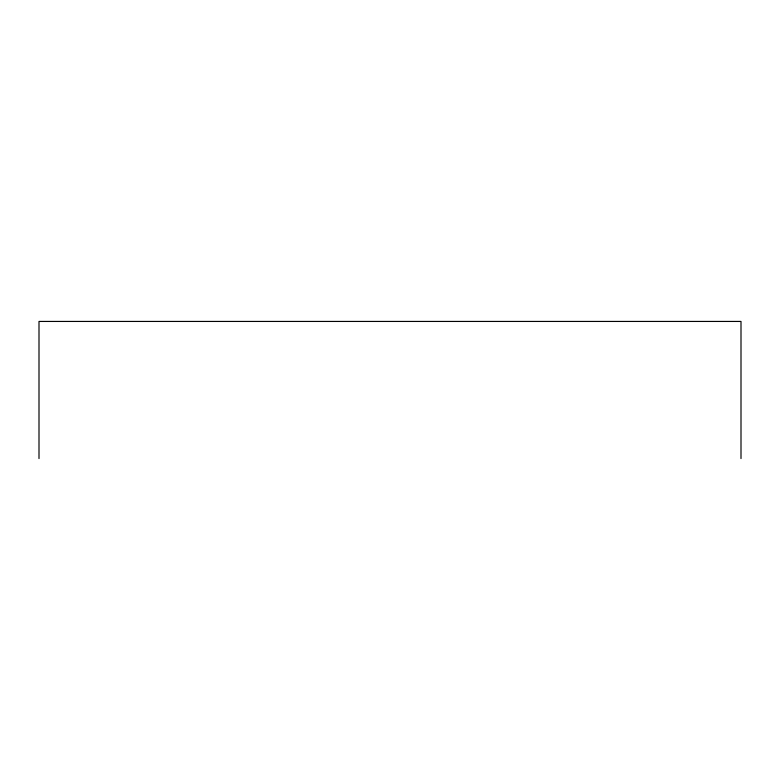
<?xml version="1.0" encoding="UTF-8"?>
<svg xmlns="http://www.w3.org/2000/svg" width="780" height="780" viewBox="0 0 780 780"><rect width="100%" height="100%" fill="white"/><g stroke="black" fill="none" stroke-linecap="round" stroke-linejoin="round"><path stroke-width="1.17" d="M741 458.562L741 321.438L39 321.438L39 458.562"/></g></svg>
